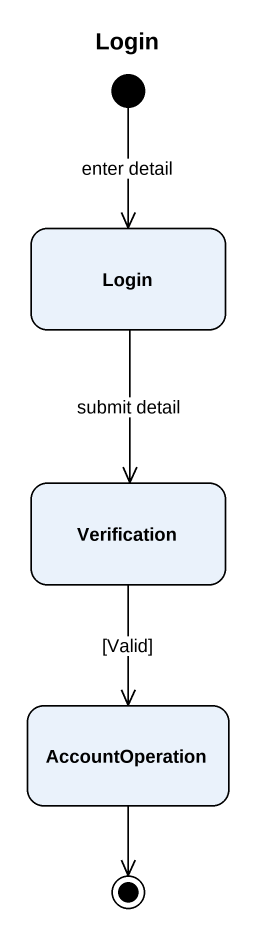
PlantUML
@startuml
title Login
hide empty description
state Login
state Verification
state AccountOperation
[*] --> Login : enter detail
Login --> Verification : submit detail
Verification --> AccountOperation : [Valid]
AccountOperation --> [*]
@enduml
